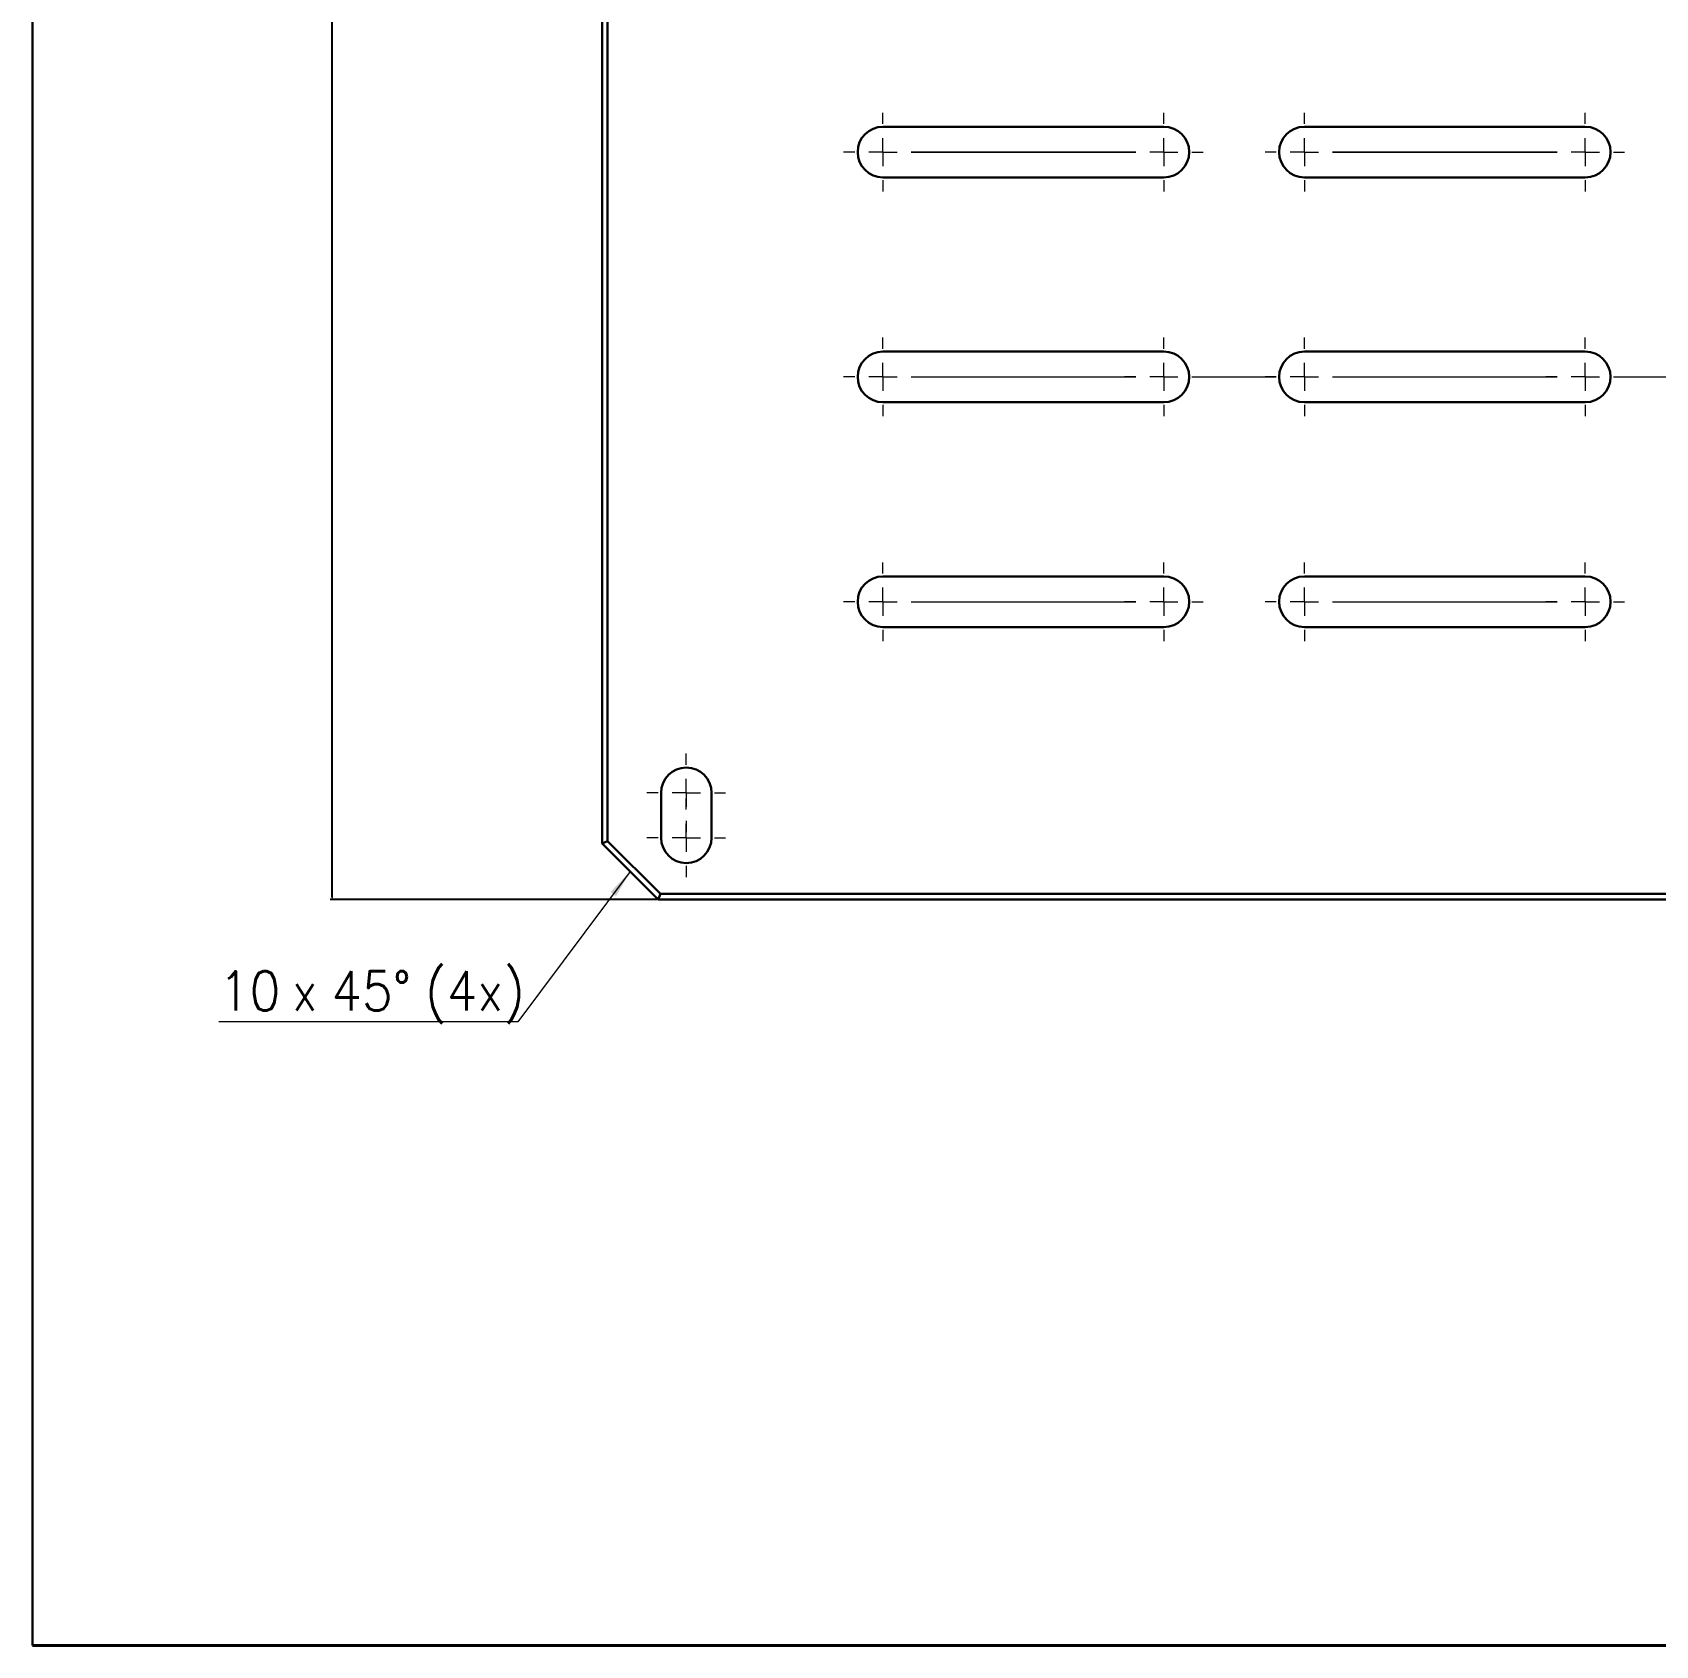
# Model space of a CAD drawing. Header units: millimetres. Extents: x 15 to 913, y -15 to 331.
# Drawn here: x 15 to 159.4, y 5 to 148.5 of the extents above; entities that cross this region are included whole.
import ezdxf

# ---------------------------------------------------------------- set-up
doc = ezdxf.new("R2010")
doc.units = ezdxf.units.MM
doc.header["$PDSIZE"] = -1
doc.layers.get('0').update_dxf_attribs({"true_color": 0xffffff})
doc.styles.add('textstyle68', font='standard')
doc.styles.add('textstyle69', font='standard')
doc.styles.add('textstyle70', font='standard')
doc.styles.add('textstyle71', font='standard')
doc.dimstyles.new('QCADDimStyle', dxfattribs={"dimtxt": 3.5, "dimasz": 2.5, "dimexe": 1, "dimexo": 0, "dimgap": 1.524, "dimtad": 1, "dimtoh": 1, "dimdec": 4, "dimzin": 0, "dimdsep": 46, "dimtxsty": 'Standard', "dimcen": 0.09, "dimadec": 0, "dimazin": 0, "dimtfac": 1, "dimtdec": 4, "dimtofl": 0, "dimtmove": 0, "dimatfit": 3, "dimfxl": 1, "dimtolj": 1, "dimtzin": 0, "dimarcsym": 0})

# ---------------------------------------------------------------- blocks, each defined once
blk = doc.blocks.new('*D60')
at = {"color": 0, "linetype": 'Continuous', "lineweight": -2}
for p, q in [((70.62, 244.36), (41.5, 244.36)), ((41.68, 244.18), (41.68, 158.04)), ((41.68, 71.54), (41.68, 157.68)), ((70.62, 71.36), (41.5, 71.36))]:
    blk.add_line(p, q, dxfattribs=at)
at = {"color": 0}
for points in [[(41.71, 244.18), (41.65, 244.18), (41.68, 244.36)], [(41.65, 71.54), (41.71, 71.54), (41.68, 71.36)]]:
    blk.add_solid(points, dxfattribs=at)
at = {"layer": 'Defpoints', "color": 0}
for p in [(70.68, 244.36), (41.68, 71.36), (70.68, 71.36)]:
    blk.add_point(p, dxfattribs=at)
at = {"color": 0, "lineweight": 0, "insert": (41.68, 157.86), "char_height": 0.18, "attachment_point": 5}
blk.add_mtext('\\A1;346.0000', dxfattribs=at)
blk = doc.blocks.new('SW_CHAMFER_DIMENSION_0')
at = {"color": 0, "linetype": 'Continuous', "lineweight": 0}
for p, q in [((36.59, 13.38), (26.6, 0)), ((26.6, 0), (0, 0))]:
    blk.add_line(p, q, dxfattribs=at)
blk.add_solid([(36.59, 13.38), (34.85, 11.56), (35.34, 11.19)], dxfattribs=at)
at = {"color": 0, "linetype": 'Continuous', "lineweight": 0, "char_height": 3.5, "attachment_point": 1}
for s, insert, style in [('10', (0, 4.51, -1.95), 'textstyle68'), ('45°', (10, 4.51, -1.95), 'textstyle70'), ('(4x)', (18.35, 4.51, -1.95), 'textstyle71'), ('x', (6.48, 4.51, -1.95), 'textstyle69')]:
    blk.add_mtext(s, dxfattribs=dict(at, insert=insert, style=style))
blk = doc.blocks.new('SW_CENTERMARKSYMBOL_18')
at = {"color": 0, "linetype": 'Continuous', "lineweight": 0}
for p, q in [((-37.5, 2.5), (-37.5, 3.5)), ((-12.5, 2.5), (-12.5, 3.5)), ((0, 2.5), (0, 3.5)), ((25, 2.5), (25, 3.5)), ((-37.5, 0), (-37.5, 1.25)), ((-12.5, 0), (-12.5, 1.25)), ((-2.5, 0), (-3.5, 0)), ((0, 0), (-1.25, 0)), ((0, 0), (0, 1.25)), ((0, 0), (0, -1.25)), ((0, 0), (1.25, 0)), ((2.5, 0), (3.5, 0)), ((2.5, 0), (22.5, 0)), ((22.5, 0), (21.5, 0)), ((25, 0), (23.75, 0)), ((25, 0), (25, 1.25)), ((25, 0), (25, -1.25)), ((25, 0), (26.25, 0)), ((27.5, 0), (28.5, 0)), ((27.5, 0), (35, 0)), ((-40, 0), (-41, 0)), ((-37.5, 0), (-38.75, 0)), ((-37.5, 0), (-37.5, -1.25)), ((-37.5, 0), (-36.25, 0)), ((-35, 0), (-34, 0)), ((-35, 0), (-15, 0)), ((-15, 0), (-16, 0)), ((-12.5, 0), (-13.75, 0)), ((-12.5, 0), (-12.5, -1.25)), ((-12.5, 0), (-11.25, 0)), ((-10, 0), (-9, 0)), ((-10, 0), (-2.5, 0)), ((-37.5, -2.5), (-37.5, -3.5)), ((-12.5, -2.5), (-12.5, -3.5)), ((0, -2.5), (0, -3.5)), ((25, -2.5), (25, -3.5))]:
    blk.add_line(p, q, dxfattribs=at)
blk = doc.blocks.new('SW_CENTERMARKSYMBOL_21')
at = {"color": 0, "linetype": 'Continuous', "lineweight": 0}
for p, q in [((0, 2.5), (0, 3.5)), ((25, 2.5), (25, 3.5)), ((-2.5, 0), (-3.5, 0)), ((0, 0), (-1.25, 0)), ((0, 0), (0, 1.25)), ((0, 0), (0, -1.25)), ((0, 0), (1.25, 0)), ((2.5, 0), (3.5, 0)), ((2.5, 0), (22.5, 0)), ((22.5, 0), (21.5, 0)), ((25, 0), (23.75, 0)), ((25, 0), (25, 1.25)), ((25, 0), (25, -1.25)), ((25, 0), (26.25, 0)), ((27.5, 0), (28.5, 0)), ((0, -2.5), (0, -3.5)), ((25, -2.5), (25, -3.5))]:
    blk.add_line(p, q, dxfattribs=at)
blk = doc.blocks.new('SW_CENTERMARKSYMBOL_22')
at = {"color": 0, "linetype": 'Continuous', "lineweight": 0}
for p, q in [((0, 2.5), (0, 3.5)), ((25, 2.5), (25, 3.5)), ((-2.5, 0), (-3.5, 0)), ((0, 0), (-1.25, 0)), ((0, 0), (0, 1.25)), ((0, 0), (0, -1.25)), ((0, 0), (1.25, 0)), ((2.5, 0), (3.5, 0)), ((2.5, 0), (22.5, 0)), ((22.5, 0), (21.5, 0)), ((25, 0), (23.75, 0)), ((25, 0), (25, 1.25)), ((25, 0), (25, -1.25)), ((25, 0), (26.25, 0)), ((27.5, 0), (28.5, 0)), ((0, -2.5), (0, -3.5)), ((25, -2.5), (25, -3.5))]:
    blk.add_line(p, q, dxfattribs=at)
blk = doc.blocks.new('SW_CENTERMARKSYMBOL_23')
at = {"color": 0, "linetype": 'Continuous', "lineweight": 0}
for p, q in [((-25, 2.5), (-25, 3.5)), ((0, 2.5), (0, 3.5)), ((-25, 0), (-25, 1.25)), ((0, 0), (-1.25, 0)), ((0, 0), (0, 1.25)), ((0, 0), (0, -1.25)), ((0, 0), (1.25, 0)), ((2.5, 0), (3.5, 0)), ((-27.5, 0), (-28.5, 0)), ((-25, 0), (-26.25, 0)), ((-25, 0), (-25, -1.25)), ((-25, 0), (-23.75, 0)), ((-22.5, 0), (-21.5, 0)), ((-22.5, 0), (-2.5, 0)), ((-2.5, 0), (-22.5, 0)), ((-2.5, 0), (-3.5, 0)), ((-25, -2.5), (-25, -3.5)), ((0, -2.5), (0, -3.5))]:
    blk.add_line(p, q, dxfattribs=at)
blk = doc.blocks.new('SW_CENTERMARKSYMBOL_30')
at = {"color": 0, "linetype": 'Continuous', "lineweight": 0}
for p, q in [((-25, 2.5), (-25, 3.5)), ((0, 2.5), (0, 3.5)), ((-25, 0), (-25, 1.25)), ((0, 0), (-1.25, 0)), ((0, 0), (0, 1.25)), ((0, 0), (0, -1.25)), ((0, 0), (1.25, 0)), ((2.5, 0), (3.5, 0)), ((-27.5, 0), (-28.5, 0)), ((-25, 0), (-26.25, 0)), ((-25, 0), (-25, -1.25)), ((-25, 0), (-23.75, 0)), ((-22.5, 0), (-21.5, 0)), ((-22.5, 0), (-2.5, 0)), ((-2.5, 0), (-22.5, 0)), ((-2.5, 0), (-3.5, 0)), ((-25, -2.5), (-25, -3.5)), ((0, -2.5), (0, -3.5))]:
    blk.add_line(p, q, dxfattribs=at)
blk = doc.blocks.new('SW_CENTERMARKSYMBOL_32')
at = {"color": 0, "linetype": 'Continuous', "lineweight": 0}
for p, q in [((0, 2.5), (0, 3.5)), ((0, 0), (-1.25, 0)), ((0, 0), (0, 1.25)), ((0, 0), (1.25, 0)), ((0, 0), (0, -1.25)), ((2.5, 0), (3.5, 0)), ((-2.5, 0), (-3.5, 0)), ((0, -1.5), (0, -0.5)), ((0, -2.5), (0, -3.5)), ((0, -4), (0, -2.75)), ((-2.5, -4), (-3.5, -4)), ((0, -4), (-1.25, -4)), ((0, -4), (1.25, -4)), ((0, -4), (0, -5.25)), ((2.5, -4), (3.5, -4)), ((0, -6.5), (0, -7.5))]:
    blk.add_line(p, q, dxfattribs=at)

msp = doc.modelspace()

# ---------------------------------------------------------------- linework, layer by layer
at = {"color": 7, "linetype": 'Continuous', "lineweight": 30, "true_color": 0xffffff}
for p, q in [((15, 292), (15, 5)), ((65.684446, 76.359796), (65.684446, 239.359799)), ((66.184439, 239.152687), (66.184439, 76.566907)), ((115.684443, 140.109797), (90.684444, 140.109797)), ((153.184442, 140.109797), (128.184442, 140.109797)), ((90.684444, 135.609797), (115.684443, 135.609797)), ((128.184442, 135.609797), (153.184442, 135.609797)), ((115.684443, 120.109799), (90.684444, 120.109799)), ((153.184442, 120.109799), (128.184442, 120.109799)), ((90.684444, 115.609797), (115.684443, 115.609797)), ((128.184442, 115.609797), (153.184442, 115.609797)), ((115.684443, 100.109796), (90.684444, 100.109796)), ((153.184442, 100.109796), (128.184442, 100.109796)), ((90.684444, 95.609798), (115.684443, 95.609798)), ((128.184442, 95.609798), (153.184442, 95.609798)), ((70.934445, 80.859798), (70.934445, 76.859797)), ((75.434439, 76.859797), (75.434439, 80.859798)), ((66.184439, 76.566907), (65.684446, 76.359796)), ((66.184439, 76.566907), (70.891552, 71.859794)), ((70.684441, 71.359801), (65.684446, 76.359796)), ((70.891552, 71.859794), (70.684441, 71.359801)), ((285.684444, 71.359801), (70.684441, 71.359801)), ((70.891552, 71.859794), (285.477333, 71.859794))]:
    msp.add_line(p, q, dxfattribs=at)
at = {"color": 7, "linetype": 'Continuous', "lineweight": 40, "true_color": 0xffffff}
msp.add_line((15, 5), (415, 5), dxfattribs=at)
at = {"color": 7, "linetype": 'Continuous', "lineweight": 30, "true_color": 0xffffff}
for centre, start, end in [((90.684443, 137.859797), 90, 270), ((115.684443, 137.859797), 270, 90), ((128.184443, 137.859797), 90, 270), ((153.184443, 137.859797), 270, 90), ((90.684443, 117.859797), 90, 270), ((115.684443, 117.859797), 270, 90), ((128.184443, 117.859797), 90, 270), ((153.184443, 117.859797), 270, 90), ((90.684443, 97.859797), 90, 270), ((115.684443, 97.859797), 270, 90), ((128.184443, 97.859797), 90, 270), ((153.184443, 97.859797), 270, 90), ((73.184443, 80.859797), 0, 180), ((73.184443, 76.859797), 180, 0)]:
    msp.add_arc(centre, 2.25, start, end, dxfattribs=at)

# ---------------------------------------------------------------- block references
at = {"color": 7, "linetype": 'Continuous', "lineweight": 0, "true_color": 0xffffff}
for name, p in [('SW_CENTERMARKSYMBOL_23', (115.684443, 137.859797)), ('SW_CENTERMARKSYMBOL_30', (153.184443, 137.859797)), ('SW_CENTERMARKSYMBOL_18', (128.184443, 117.859797)), ('SW_CENTERMARKSYMBOL_22', (90.684443, 97.859797)), ('SW_CENTERMARKSYMBOL_21', (128.184443, 97.859797)), ('SW_CENTERMARKSYMBOL_32', (73.184443, 80.859797)), ('SW_CHAMFER_DIMENSION_0', (31.594223, 60.479463))]:
    msp.add_blockref(name, p, dxfattribs=at)

# ---------------------------------------------------------------- dimensions: what is measured, and where the dimension line sits
dim = msp.add_linear_dim(base=(41.684443, 71.359797), p1=(70.684443, 244.359797), p2=(70.684443, 71.359797), angle=90, dimstyle='QCADDimStyle', override={"dimtxt": 0.18, "dimasz": 0.18, "dimexe": 0.18, "dimexo": 0.0625, "dimgap": 0.09, "dimtad": 0, "dimtih": 1, "dimlfac": 2, "dimtmove": 2}, dxfattribs=at)
dim.commit()
dim.dimension.update_dxf_attribs({"geometry": '*D60', "text_midpoint": (41.684443, 157.859797), "dimtype": 160})

doc.saveas('drawing.dxf')
